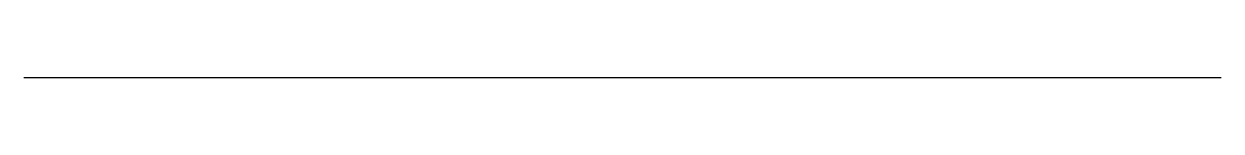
# Model space of a CAD drawing. Header units: millimetres. Extents: x 95.94 to 96.44, y -80 to -80.
import ezdxf

# ---------------------------------------------------------------- set-up
doc = ezdxf.new("R2010")
doc.units = ezdxf.units.MM

msp = doc.modelspace()

# ---------------------------------------------------------------- linework, layer by layer
msp.add_line((95.94006, -80, 1), (96.44006, -80, 1))

doc.saveas('drawing.dxf')
